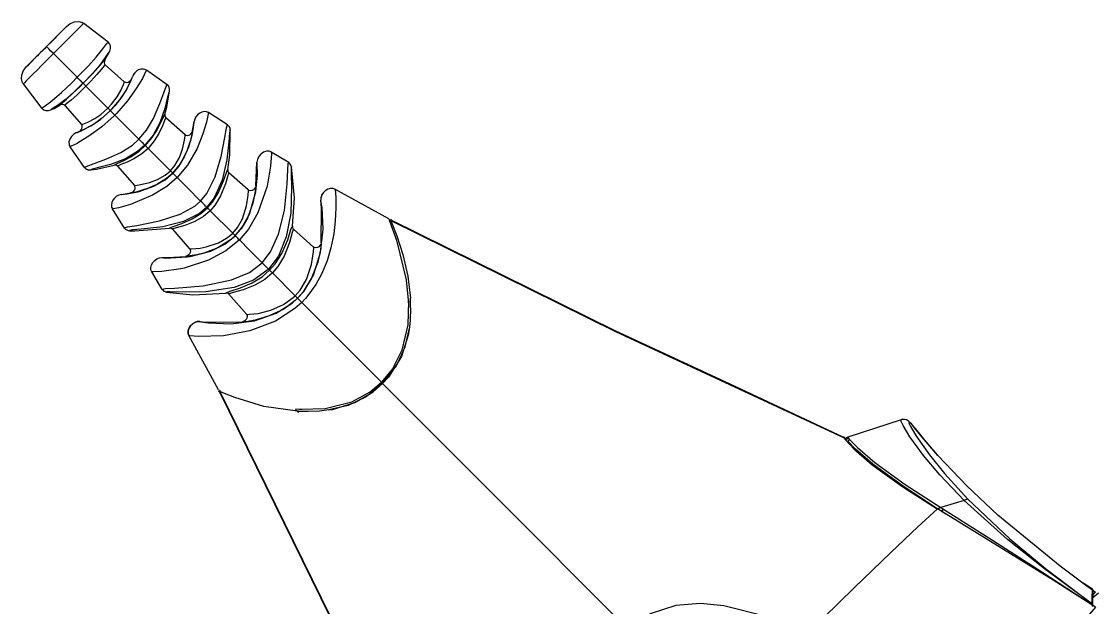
# Model space of a CAD drawing. Extents: x 45 to 722, y 209 to 689.
# Drawn here: x 44.6 to 121.1, y 517.4 to 559.1 of the extents above; entities that cross this region are included whole.
import ezdxf

# ---------------------------------------------------------------- set-up
doc = ezdxf.new("R2010")
doc.units = 0
doc.layers.add('7-10030_lineart', color=7, linetype='CONTINUOUS')

msp = doc.modelspace()

# ---------------------------------------------------------------- linework, layer by layer
at = {"layer": '7-10030_lineart', "color": 7}
for points in [[(46.38752, 557.265648), (46.739017, 557.618308), (47.165208, 558.046838), (47.507584, 558.392418), (47.668518, 558.556228), (47.795214, 558.686758), (47.801814, 558.694758), (48.074018, 558.905218), (48.378216, 559.028888), (48.680019, 559.052888), (48.945389, 558.973588), (49.012819, 558.930988), (49.029989, 558.917888)], [(49.030015, 558.918118), (49.030015, 558.918118), (49.017525, 558.907618), (48.819175, 558.715078), (48.57287, 558.471918), (48.048187, 557.946768), (47.403809, 557.297598), (46.881261, 556.770988), (46.881261, 556.770988)], [(47.231086, 558.123098), (47.801716, 558.694788)], [(50.769942, 557.583078), (49.030019, 558.918078)], [(46.384931, 557.268298), (46.532648, 557.416288), (46.675723, 557.560148), (46.809693, 557.694878), (46.930847, 557.816768), (47.035218, 557.922368), (47.119688, 558.008068), (47.181568, 558.071068), (47.219248, 558.110368), (47.231218, 558.123368)], [(50.877699, 556.952858), (50.791539, 556.854658), (50.554691, 556.483088), (50.141084, 555.916948), (49.654114, 555.358078), (48.979204, 554.668538), (48.979204, 554.668538), (48.966874, 554.680838), (48.939654, 554.708138), (48.899084, 554.748838), (48.846444, 554.801538), (48.784054, 554.864038), (48.714724, 554.933438), (48.641034, 555.007238), (48.565804, 555.082638), (48.565804, 555.082638), (49.363972, 555.896698), (49.92099, 556.516488), (50.395869, 557.113148), (50.66924, 557.485298), (50.769596, 557.582698), (50.769596, 557.582698)], [(50.877694, 556.952718), (50.930434, 557.135718), (50.929234, 557.311978), (50.873884, 557.465408), (50.769883, 557.582438)], [(44.738119, 554.618008), (44.725329, 554.635508), (44.682859, 554.703008), (44.603649, 554.968868), (44.627299, 555.270898), (44.750736, 555.575658), (44.960803, 555.848368), (44.969003, 555.855368), (45.099294, 555.982298), (45.263133, 556.143868), (45.608077, 556.486888), (46.035471, 556.913528), (46.387481, 557.265678)], [(46.384926, 557.268238), (46.23721, 557.120248), (46.093959, 556.977248), (45.959138, 556.842688), (45.837471, 556.721308), (45.732072, 556.616748), (45.646912, 556.532448), (45.583672, 556.470148), (45.544792, 556.432748), (45.531462, 556.420448)], [(46.387405, 557.265048), (46.384805, 557.268048)], [(46.881231, 556.770798), (46.702266, 556.950098), (46.550261, 557.102388), (46.44242, 557.210428), (46.41854, 557.234328), (46.38747, 557.265428)], [(50.542956, 556.317618), (50.7707, 556.725348), (50.87738, 556.953638)], [(46.881261, 556.770988), (46.881261, 556.770988), (46.618446, 556.509228), (46.35563, 556.247478), (46.024771, 555.918058), (45.707996, 555.602238), (45.428575, 555.323328), (45.183488, 555.076238), (45.052056, 554.943018), (44.940778, 554.829478), (44.816861, 554.702248), (44.748931, 554.631148), (44.740631, 554.622148), (44.738131, 554.618148), (44.738131, 554.618148)], [(44.960706, 555.848508), (45.531336, 556.420198)], [(48.56589, 555.083268), (47.627415, 556.023488), (46.881257, 556.771028)], [(48.988499, 554.660218), (48.988499, 554.660218), (49.402051, 555.075048), (49.883639, 555.581198), (50.230546, 555.979678), (50.454769, 556.244958), (50.542999, 556.317358)], [(50.542918, 556.316728), (50.498318, 556.215458), (50.486678, 556.114268), (50.509438, 556.023868), (50.550388, 555.966668), (50.558688, 555.958668), (50.479438, 555.890068), (50.280666, 555.640508), (49.972428, 555.273558), (49.546935, 554.820008), (49.187938, 554.459318)], [(51.916673, 554.772128), (50.554921, 555.960708)], [(53.492166, 555.588618), (53.492166, 555.588618), (53.460516, 555.516318), (53.206776, 555.006918), (52.772963, 554.280588), (52.144556, 553.404578), (51.364035, 552.514058), (51.247698, 552.395448), (51.247698, 552.395448)], [(52.77203, 555.502018), (52.7558, 555.491918), (52.597353, 555.324938), (52.490186, 555.127538)], [(53.492103, 555.589418), (53.373504, 555.648118), (53.23606, 555.670918), (53.08743, 555.656318), (52.936779, 555.605218), (52.793854, 555.520718), (52.666683, 555.408238), (52.563794, 555.274798), (52.490824, 555.127608)], [(53.292034, 555.667458), (53.292034, 555.667458), (53.292034, 555.667458), (53.292034, 555.667458), (53.292034, 555.667458), (53.292034, 555.667458), (53.209504, 555.663458)], [(54.96762, 554.553098), (53.492168, 555.588668)], [(46.071011, 552.875428), (44.738151, 554.618248)], [(46.07095, 552.875038), (46.07095, 552.875038), (46.06975, 552.884038), (46.07735, 552.896738), (46.15329, 552.964538), (46.30923, 553.080638), (46.415085, 553.158338), (46.53817, 553.249238), (46.798378, 553.450768), (47.114233, 553.708048), (47.446234, 553.998468), (47.806522, 554.334218), (48.178668, 554.697278), (48.565849, 555.083118), (48.565849, 555.083118)], [(48.97924, 554.668968), (48.97924, 554.668968), (48.94855, 554.638268), (48.33771, 554.036588), (47.714144, 553.489548), (47.166774, 553.089848), (46.939368, 552.943308), (46.722462, 552.801118), (46.705842, 552.786018), (46.699542, 552.767318)], [(47.334344, 553.102708), (47.336944, 553.117608), (47.480996, 553.255758), (47.808176, 553.532098), (48.239505, 553.921008), (48.769163, 554.439818), (48.988457, 554.660038), (48.988457, 554.660038)], [(48.979261, 554.669438), (48.988461, 554.660438)], [(48.98843, 554.659668), (48.99433, 554.653668), (49.00742, 554.640568), (49.02668, 554.621268), (49.0521, 554.595768), (49.08188, 554.565968), (49.11552, 554.532268), (49.15121, 554.496468), (49.18793, 554.459668)], [(50.756846, 552.888208), (51.014031, 553.164388), (51.413416, 553.690048), (51.681572, 554.157288), (51.855904, 554.562438), (51.919904, 554.761858), (51.920774, 554.770858), (51.929174, 554.763858), (52.000374, 554.727658), (52.096514, 554.718658), (52.199107, 554.744258), (52.296027, 554.801258), (52.377387, 554.883258), (52.433147, 554.980758)], [(52.433117, 554.980338), (52.430917, 554.970338), (52.337447, 554.736238), (52.098198, 554.254228), (51.747925, 553.692878), (51.243877, 553.055158), (50.92658, 552.718238), (50.92658, 552.718238)], [(51.24763, 552.396238), (51.13414, 552.509938), (51.033745, 552.610518), (50.963135, 552.681218), (50.928475, 552.715918), (50.928475, 552.715918), (51.025505, 552.814718), (51.602096, 553.486538), (52.038323, 554.140168), (52.317149, 554.679838), (52.474764, 555.071318), (52.490824, 555.127518)], [(52.433474, 554.980618), (52.433137, 554.980278)], [(52.433474, 554.980618), (52.490394, 555.127668)], [(52.490731, 555.128008), (52.490731, 555.128008), (52.490394, 555.127668)], [(52.962657, 550.677248), (52.962657, 550.677248), (53.492791, 551.313838), (53.997029, 552.164228), (54.449825, 553.214148), (54.724492, 553.968828), (54.891397, 554.435468), (54.967647, 554.553018), (54.967647, 554.553018)], [(55.14313, 554.108428), (55.14473, 554.243308), (55.1145, 554.366848), (55.05442, 554.472318), (54.96725, 554.554218)], [(55.142148, 554.107888), (55.144348, 554.242848), (55.114368, 554.366138), (55.054538, 554.471348), (54.967618, 554.553048)], [(49.187964, 554.460158), (48.998685, 554.270008), (48.530054, 553.814408), (48.135439, 553.468448), (47.830281, 553.223428), (47.693587, 553.100888), (47.691687, 553.087188), (47.684087, 553.095188), (47.626947, 553.136188), (47.536737, 553.158988), (47.435401, 553.146988), (47.334311, 553.102288)], [(50.75677, 552.887578), (49.187938, 554.459318)], [(55.142145, 554.107888), (55.085615, 554.000318), (54.974445, 553.566368), (54.793406, 552.865878), (54.435723, 551.842308), (53.962553, 550.960788), (53.386318, 550.252808), (53.386318, 550.252808)], [(54.812654, 552.455528), (54.941634, 552.950038), (55.143036, 554.107208)], [(55.143036, 554.107208), (55.142266, 554.107978)], [(46.699499, 552.767608), (46.919248, 552.870468), (47.334338, 553.102658)], [(47.687943, 553.088408), (48.87458, 551.723878)], [(46.070983, 552.875358), (46.187463, 552.770828), (46.340611, 552.715328), (46.516543, 552.714328), (46.699542, 552.767528)], [(51.247698, 552.395448), (51.247698, 552.395448), (51.199468, 552.347148), (50.31237, 551.554618), (49.404756, 550.892778), (48.667454, 550.446848), (48.555602, 550.387248), (48.14505, 550.184298), (48.06072, 550.147198)], [(48.521694, 551.151108), (48.586964, 551.170208), (48.902449, 551.295408), (49.53608, 551.621528), (50.213041, 552.082628), (50.928467, 552.716038), (50.928467, 552.716038)], [(48.668672, 551.209428), (48.766362, 551.265628), (48.847892, 551.346828), (48.904842, 551.444528), (48.930072, 551.546978), (48.921172, 551.643078), (48.885122, 551.714978), (48.878122, 551.722978), (48.978918, 551.750378), (49.319497, 551.882198), (49.821256, 552.145138), (50.239079, 552.432028), (50.756802, 552.888468)], [(50.926529, 552.717518), (50.926529, 552.717518), (50.295716, 552.151388), (49.790323, 551.783968), (49.189818, 551.435468), (48.786176, 551.251278), (48.66868, 551.208178)], [(50.756869, 552.888758), (50.790509, 552.855058), (50.822609, 552.822858), (50.851879, 552.793558), (50.877299, 552.768058), (50.898099, 552.747258), (50.913759, 552.731558), (50.923259, 552.721558), (50.926559, 552.718558)], [(50.928327, 552.715728), (50.926527, 552.717728)], [(52.96263, 550.677328), (52.007208, 551.634528), (51.247698, 552.395448)], [(53.410552, 550.228838), (53.410552, 550.228838), (53.417652, 550.235838), (53.874752, 550.767878), (54.227746, 551.306228), (54.517303, 551.864878), (54.610333, 552.067658), (54.753004, 552.378828), (54.812654, 552.455528)], [(54.812612, 552.456328), (54.799442, 552.354648), (54.820602, 552.263148), (54.863952, 552.202148), (54.871752, 552.195148), (54.820482, 552.122148), (54.703886, 551.822698), (54.626616, 551.626438), (54.37593, 551.083578), (54.053265, 550.556058), (53.610054, 550.029708)], [(54.812634, 552.455658), (54.812634, 552.455658)], [(56.238436, 550.999838), (54.867874, 552.196578)], [(57.907612, 552.575218), (57.907612, 552.575218), (57.894882, 552.483218), (57.763278, 551.885248), (57.51426, 551.074468), (57.0902, 550.021438), (56.410983, 548.840888), (55.676876, 547.957248), (55.676876, 547.957248)], [(57.90762, 552.574868), (57.88552, 552.588268), (57.84348, 552.609468), (57.77203, 552.633068), (57.614692, 552.646768), (57.431409, 552.608768), (57.280831, 552.536668), (57.130413, 552.420438), (57.009926, 552.277608), (56.924736, 552.117658), (56.880316, 551.946588)], [(59.261406, 551.700718), (57.907614, 552.575208)], [(55.676876, 547.956918), (55.555683, 548.078338), (55.456573, 548.177638), (55.391613, 548.242738), (55.368503, 548.265838), (55.368503, 548.265838), (55.911491, 548.932798), (56.392989, 549.847868), (56.674338, 550.697218), (56.815388, 551.360728), (56.880148, 551.867538), (56.880321, 551.946438)], [(56.775125, 551.273198), (56.880332, 551.947618)], [(57.349906, 546.281218), (57.349906, 546.281218), (57.783697, 546.817688), (58.376977, 547.994458), (58.806032, 549.446588), (59.071931, 550.804708), (59.183144, 551.482578), (59.251404, 551.702738), (59.261404, 551.700738), (59.261404, 551.700738)], [(59.454094, 551.344828), (59.437984, 551.454228), (59.399364, 551.552428), (59.339784, 551.635728), (59.261404, 551.700728)], [(48.521706, 551.151128), (48.325009, 551.044098), (48.157751, 550.885278), (48.039509, 550.692218), (47.982599, 550.487028), (47.994499, 550.292648), (48.049919, 550.163468), (48.060649, 550.147968)], [(48.521556, 551.151018), (48.668678, 551.208418)], [(53.386295, 550.252938), (53.386295, 550.252938), (52.856404, 549.799228), (52.00266, 549.294268), (50.944782, 548.892448), (50.169006, 548.683738), (49.633003, 548.547008), (49.538343, 548.493808), (49.403973, 548.491808), (49.280916, 548.521808), (49.175899, 548.581708), (49.094379, 548.668808), (49.094379, 548.668808), (49.197823, 548.739508), (49.772476, 548.944288), (50.605087, 549.254188), (51.679871, 549.746508), (52.494066, 550.269478), (52.962631, 550.677168)], [(53.386292, 550.252728), (53.373712, 550.265328), (53.345722, 550.293328), (53.303872, 550.335228), (53.249692, 550.389528), (53.185502, 550.453828), (53.114382, 550.525028), (53.038892, 550.600628), (52.962632, 550.677028)], [(55.194982, 548.441508), (55.514415, 548.822248), (55.833044, 549.378128), (56.057938, 549.984668), (56.202143, 550.624078), (56.241543, 550.932618), (56.242241, 550.998118), (56.250341, 550.991118), (56.292151, 550.966118), (56.382861, 550.944818), (56.484358, 550.958018), (56.584502, 551.004318), (56.672632, 551.078218), (56.738612, 551.171618), (56.774882, 551.273808)], [(56.775126, 551.273178), (56.767426, 551.201178), (56.699086, 550.855408), (56.488691, 550.127568), (56.18675, 549.419138), (55.773425, 548.747288), (55.364924, 548.270638), (55.364924, 548.270638)], [(59.454044, 551.344688), (59.443914, 551.347688), (59.400864, 551.141458), (59.352084, 550.498358), (59.216728, 549.210828), (58.889617, 547.768738), (58.307044, 546.500828), (57.784865, 545.845458), (57.784865, 545.845458)], [(57.832673, 545.797258), (57.832673, 545.797258), (58.192878, 546.212148), (58.597649, 546.846618), (58.984142, 547.721048), (59.191135, 548.324568), (59.269525, 548.507548), (59.284445, 548.512548), (59.425271, 549.568898), (59.454101, 551.344958)], [(49.094372, 548.669008), (48.06072, 550.147198)], [(48.060726, 550.147148), (48.060726, 550.147148), (48.060726, 550.147148)], [(53.41051, 550.229508), (53.41641, 550.223508), (53.42925, 550.210608), (53.44876, 550.191008), (53.47418, 550.165508), (53.50396, 550.135708), (53.5376, 550.102008), (53.57329, 550.066208), (53.61001, 550.029408), (53.173933, 549.650658), (52.606831, 549.288298), (52.12446, 549.056618), (51.6694, 548.875958), (51.469902, 548.791358), (51.453762, 548.779858), (51.448962, 548.765758), (51.441862, 548.773758), (51.380632, 548.816858), (51.289662, 548.838358), (51.188165, 548.825158), (51.187828, 548.824818)], [(51.187909, 548.824598), (51.193209, 548.840198), (51.418373, 548.957228), (51.889131, 549.174188), (52.384838, 549.439818), (52.963767, 549.833578), (53.410591, 550.229268), (53.410591, 550.229268)], [(53.386198, 550.253658), (53.410588, 550.229258)], [(55.195044, 548.441678), (53.610036, 550.029628)], [(62.374137, 549.765378), (62.378637, 549.630458), (62.322247, 548.767248), (62.073355, 547.338698), (61.427605, 545.444138), (60.756007, 544.289738), (60.106175, 543.518308), (60.106175, 543.518308)], [(62.374192, 549.765708), (62.360112, 549.773708), (62.220687, 549.822808), (62.02252, 549.821808), (61.818147, 549.752908), (61.630705, 549.623768), (61.480554, 549.449158), (61.384964, 549.248948), (61.354804, 549.045348)], [(62.374146, 549.765378), (62.374146, 549.765378), (62.374146, 549.765378)], [(63.618066, 549.020558), (62.374146, 549.765378)], [(49.09402, 548.669718), (49.1758, 548.582418), (49.281075, 548.522218), (49.404388, 548.491918), (49.539015, 548.493918)], [(49.538507, 548.494308), (49.538507, 548.494308), (49.539277, 548.493538)], [(49.539277, 548.493588), (49.934877, 548.549288), (51.187889, 548.824528)], [(51.445104, 548.767458), (52.63954, 547.393758)], [(52.643151, 547.392658), (52.693611, 547.392788), (52.972493, 547.426288), (53.71247, 547.594508), (54.27202, 547.808328), (54.832092, 548.133808), (55.195051, 548.441878), (55.228691, 548.408178), (55.260791, 548.375978), (55.290061, 548.346678), (55.315481, 548.321178), (55.336281, 548.300378), (55.351941, 548.284678), (55.361441, 548.274678), (55.364741, 548.271678)], [(59.28436, 548.513998), (59.28196, 548.414398), (59.31378, 548.328498), (59.34353, 548.291898), (59.35103, 548.284898), (59.33738, 548.280898), (59.27381, 548.104018), (59.107727, 547.516268), (58.771262, 546.653888), (58.389271, 546.017548), (58.032067, 545.598968)], [(60.106179, 543.518208), (60.045579, 543.578908), (59.988829, 543.635708), (59.937729, 543.686908), (59.893569, 543.731208), (59.857879, 543.767008), (59.831429, 543.793508), (59.814999, 543.810008), (59.809399, 543.816008), (59.809399, 543.816008), (60.310817, 544.419198), (60.81537, 545.340898), (61.264655, 546.927508), (61.382926, 548.159858), (61.372356, 548.924588), (61.354806, 549.044888)], [(61.27991, 547.366228), (61.35449, 549.045098), (61.354828, 549.045438)], [(61.728396, 541.892648), (61.728396, 541.892648), (62.32914, 542.674058), (62.899219, 543.931518), (63.302926, 545.603658), (63.503173, 547.504638), (63.548393, 548.498648), (63.580523, 548.949628), (63.618053, 549.020128), (63.618053, 549.020128)], [(63.81664, 548.716458), (63.78689, 548.651658), (63.79079, 548.219308), (63.82324, 547.267088), (63.76063, 545.420138), (63.443527, 543.730838), (62.877504, 542.374028), (62.174396, 541.445818), (62.174396, 541.445818)], [(62.254565, 541.366808), (62.254565, 541.366808), (62.652511, 541.823628), (63.117229, 542.552108), (63.542691, 543.531428), (63.775317, 544.251188), (63.861957, 544.477938), (63.883277, 544.489038), (64.01698, 546.518858), (63.816683, 548.717738)], [(63.816638, 548.716438), (63.749988, 548.894038), (63.618057, 549.020128)], [(57.349955, 546.281058), (56.417385, 547.215358), (55.676876, 547.957248), (55.676876, 547.957248), (54.9445, 547.330008), (53.920409, 546.692968), (52.527631, 546.104308), (52.352817, 546.047008), (51.529416, 545.811678), (51.095742, 545.724478), (51.067472, 545.722478), (51.067472, 545.722478)], [(51.694733, 546.751678), (51.718873, 546.748678), (52.088187, 546.786878), (52.766374, 546.914278), (52.910517, 546.949578), (54.028417, 547.344648), (54.815264, 547.799058), (55.368502, 548.265858), (55.368502, 548.265858)], [(55.364923, 548.269758), (55.364923, 548.269758), (54.910186, 547.875908), (54.232677, 547.453868), (53.577934, 547.167828), (52.735666, 546.922338), (52.423175, 546.862438), (52.368255, 546.857438)], [(55.36852, 548.266318), (55.36492, 548.270318)], [(60.739414, 547.071658), (59.347138, 548.286768)], [(51.694742, 546.752088), (51.707222, 546.754088), (52.368255, 546.858128)], [(52.368071, 546.859188), (52.469736, 546.895188), (52.562936, 546.961288), (52.636686, 547.049588), (52.682906, 547.149918), (52.696076, 547.251608), (52.675176, 547.342808), (52.649886, 547.384308), (52.643086, 547.392308)], [(59.633314, 543.994428), (59.967907, 544.392408), (60.325095, 545.028588), (60.619007, 545.947118), (60.73137, 546.698158), (60.74755, 547.009688), (60.74365, 547.068988)], [(61.279878, 547.366218), (61.278778, 547.301818), (61.239128, 546.959058), (61.065569, 546.122008), (60.67641, 545.070508), (60.222695, 544.313438), (59.803, 543.822988), (59.803, 543.822988)], [(61.279969, 547.367578), (61.250919, 547.264908), (61.191249, 547.168608), (61.107069, 547.089408), (61.008419, 547.036908), (60.906471, 547.016108), (60.812081, 547.029608), (60.751521, 547.062608), (60.743621, 547.069608)], [(66.897338, 547.124798), (66.897338, 547.124798), (66.902438, 547.114798), (66.908538, 547.086398), (66.932688, 546.879078), (66.957988, 546.518558), (66.972858, 545.792088), (66.922168, 544.848158), (66.815307, 543.952398), (66.614367, 542.960328), (66.340154, 542.043018), (65.93595, 541.072138), (65.5434, 540.359878), (65.043548, 539.649698), (64.799296, 539.359208), (64.536699, 539.079658), (64.536699, 539.079658)], [(66.897171, 547.127338), (66.743878, 547.179538), (66.568218, 547.178538), (66.386165, 547.123738), (66.213147, 547.019338), (66.06381, 546.872298), (65.958292, 546.704328), (65.898662, 546.522148), (65.892562, 546.345768)], [(66.897415, 547.123868), (66.743271, 547.176268), (66.56753, 547.174268), (66.385734, 547.119168), (66.213648, 547.015188), (66.067427, 546.871788), (65.959804, 546.701198), (65.899584, 546.518928), (65.893084, 546.341628)], [(70.747761, 545.010538), (66.897383, 547.124608)], [(51.694735, 546.751688), (51.526445, 546.708088), (51.364078, 546.622088), (51.220336, 546.499178), (51.105674, 546.349828), (51.029184, 546.185218), (50.995954, 546.017138), (51.009284, 545.859168), (51.067474, 545.722478)], [(51.940639, 544.366218), (51.940639, 544.366218), (51.938839, 544.376818), (52.153422, 544.443618), (52.800505, 544.550148), (54.423575, 544.877678), (55.898556, 545.356268), (56.926732, 545.924348), (57.349894, 546.280898), (57.349894, 546.280898)], [(57.784853, 545.845138), (57.771763, 545.858238), (57.742753, 545.887338), (57.699613, 545.930538), (57.643643, 545.986638), (57.577653, 546.052738), (57.504473, 546.126038), (57.427443, 546.203238), (57.349903, 546.280938)], [(64.53675, 539.079198), (64.47795, 539.138098), (64.42326, 539.192898), (64.37396, 539.242298), (64.33159, 539.284798), (64.29744, 539.318998), (64.27202, 539.344498), (64.25636, 539.360198), (64.25096, 539.365198), (64.25096, 539.365198), (64.661255, 539.829248), (65.369911, 541.003278), (65.884948, 542.623358), (66.063067, 544.291748), (65.990927, 545.791218), (65.907297, 546.306808), (65.893097, 546.342008)], [(65.927318, 543.308298), (65.949378, 545.806088), (65.892778, 546.342578)], [(65.893035, 546.342328), (65.893035, 546.342328), (65.892778, 546.342578)], [(51.94068, 544.366508), (51.067472, 545.722478)], [(57.784852, 545.845008), (57.784852, 545.845008), (57.260185, 545.408368), (56.133453, 544.831588), (54.651908, 544.446738), (53.107622, 544.272738), (52.494241, 544.225738), (52.29349, 544.183638), (52.29589, 544.173138)], [(58.03208, 545.598618), (57.55032, 545.194688), (56.938575, 544.838528), (56.218927, 544.553318), (55.611952, 544.376868), (55.374153, 544.302268), (55.351233, 544.277268), (55.344333, 544.285268), (55.307833, 544.315068), (55.222393, 544.347268), (55.122943, 544.345268)], [(55.123094, 544.343428), (55.147604, 544.371628), (55.39257, 544.464728), (56.015373, 544.682758), (56.744138, 545.009528), (57.354945, 545.388918), (57.832676, 545.797568), (57.832676, 545.797568)], [(57.784918, 545.845368), (57.832678, 545.797568)], [(57.83256, 545.798848), (57.83846, 545.792848), (57.8513, 545.779948), (57.87081, 545.760348), (57.89623, 545.734848), (57.92601, 545.705048), (57.95965, 545.671348), (57.99534, 545.635548), (58.03206, 545.598748)], [(59.633214, 543.995368), (58.03203, 545.599518)], [(70.747719, 545.010748), (70.787489, 544.884408), (70.909725, 544.544358), (71.277725, 543.499238), (71.970273, 540.678128), (72.122636, 539.230738)], [(70.854594, 544.955828), (70.854594, 544.955828)], [(70.854599, 544.955838), (70.904509, 545.005838)], [(70.883176, 544.950088), (70.873776, 544.906788)], [(70.874008, 544.907708), (70.953208, 544.699968), (71.304455, 543.804768), (71.740457, 542.492848), (72.099349, 540.951398), (72.27188, 539.385808)], [(70.874011, 544.907708), (86.871611, 537.015168), (103.09181, 529.457788), (103.25152, 529.274128), (103.8274, 528.657988), (105.1333, 527.530758), (107.30919, 525.965768), (109.74794, 524.395568)], [(70.883132, 544.949658), (86.872205, 537.050118), (87.736228, 536.648058), (89.377391, 535.887068), (94.990383, 533.286988), (103.086394, 529.489298)], [(51.940644, 544.366178), (52.005534, 544.287678), (52.088714, 544.227978), (52.186694, 544.189278), (52.295885, 544.173178)], [(52.295928, 544.173478), (52.664934, 544.161878), (55.123096, 544.343388)], [(53.87072, 541.246918), (53.81542, 541.394218), (53.81032, 541.563528), (53.85614, 541.740628), (53.94882, 541.910648), (54.0809, 542.059438), (54.240757, 542.174318), (54.415721, 542.245718), (54.590795, 542.268318), (54.702201, 542.251318), (55.227537, 542.235918), (56.391571, 542.312418), (56.604133, 542.342718), (58.065014, 542.719208), (59.060847, 543.216298), (59.809395, 543.816518), (59.809395, 543.816518)], [(55.34733, 544.279538), (56.560701, 542.884168)], [(59.809423, 543.816558), (59.803023, 543.822558), (59.803023, 543.822558), (59.46315, 543.517038), (58.575334, 542.956328), (57.567086, 542.574398), (57.087679, 542.457328), (56.422151, 542.352378), (56.266683, 542.343378)], [(56.564457, 542.881878), (56.565557, 542.881448), (56.707343, 542.880448), (57.30917, 542.939048), (57.73695, 543.019348), (58.616013, 543.308388), (59.199444, 543.634118), (59.358097, 543.750878), (59.633363, 543.994758), (59.667003, 543.961058), (59.699103, 543.928858), (59.728373, 543.899558), (59.753793, 543.874058), (59.774843, 543.852958), (59.790253, 543.837558), (59.799753, 543.827558), (59.803053, 543.824558)], [(63.883409, 544.489928), (63.883469, 544.391228), (63.917829, 544.306828), (63.943709, 544.276128), (63.951509, 544.269128), (63.932049, 544.258928), (63.861329, 544.037858), (63.670561, 543.332248), (63.292862, 542.361168), (62.850088, 541.628948), (62.454211, 541.168028)], [(65.387204, 543.015318), (63.947215, 544.272148)], [(60.106166, 543.517878), (60.106166, 543.517878), (59.14789, 542.735838), (57.912313, 542.072128), (56.176416, 541.520438), (55.92978, 541.468838), (54.58818, 541.271528), (53.995996, 541.241128), (53.870667, 541.246128), (53.870667, 541.246128)], [(61.728405, 541.893058), (60.823823, 542.799318), (60.106166, 543.518308)], [(64.071525, 539.547078), (64.423042, 539.953788), (64.874879, 540.712068), (65.236571, 541.767438), (65.380021, 542.666408), (65.395411, 542.969948), (65.391711, 543.011548)], [(65.927321, 543.308298), (65.927994, 543.263698), (65.892584, 542.932908), (65.684003, 541.940388), (65.222598, 540.747048), (64.667906, 539.862058), (64.241132, 539.375328), (64.241132, 539.375328)], [(65.927437, 543.310058), (65.898727, 543.207728), (65.838717, 543.111028), (65.754867, 543.032228), (65.656217, 542.979728), (65.554269, 542.958928), (65.459879, 542.972428), (65.399319, 543.005428), (65.391719, 543.011428)], [(54.590302, 542.270568), (54.590302, 542.270568)], [(54.590585, 542.268278), (54.590504, 542.267678)], [(54.590585, 542.268278), (55.03487, 542.266278), (56.266683, 542.343778)], [(56.564418, 542.882218), (56.570918, 542.874218), (56.604158, 542.813918), (56.617608, 542.719318), (56.596798, 542.617178), (56.544028, 542.517978), (56.465318, 542.433978), (56.369178, 542.374178), (56.266696, 542.345078)], [(54.614455, 539.999878), (54.614455, 539.999878), (54.617555, 540.016378), (54.856978, 540.055578), (55.497178, 540.083178), (57.520757, 540.241908), (59.543842, 540.670768), (60.814145, 541.211828), (61.728413, 541.892678), (61.728413, 541.892678)], [(62.174413, 541.445848), (62.160803, 541.459448), (62.131023, 541.489248), (62.086343, 541.534048), (62.028823, 541.591648), (61.960783, 541.659848), (61.885803, 541.734948), (61.807233, 541.813648), (61.728403, 541.892648)], [(54.614442, 540.000238), (53.870667, 541.246128)], [(62.174434, 541.445858), (62.174434, 541.445858), (62.066483, 541.341828), (61.097872, 540.657978), (59.738187, 540.130778), (57.712544, 539.816658), (55.761199, 539.812658), (55.14688, 539.834158), (54.918927, 539.817258), (54.917227, 539.800658)], [(59.138191, 539.734828), (59.167521, 539.766228), (59.446426, 539.864528), (60.17516, 540.104828), (61.018115, 540.473958), (61.714506, 540.904118), (62.25453, 541.365908), (62.25453, 541.365908)], [(62.254705, 541.367898), (62.260605, 541.361898), (62.273445, 541.348998), (62.292955, 541.329498), (62.318115, 541.304298), (62.348155, 541.274198), (62.381795, 541.240498), (62.417485, 541.204698), (62.454205, 541.167898), (61.909142, 540.709798), (61.20995, 540.302048), (60.374073, 539.974468), (59.658872, 539.776028), (59.386877, 539.696428), (59.358807, 539.667828), (59.351707, 539.675828), (59.321097, 539.701728), (59.237427, 539.736228), (59.138377, 539.736808)], [(62.174419, 541.446168), (62.254529, 541.365868)], [(64.071578, 539.547708), (62.454217, 541.168078)], [(54.614688, 539.999688), (54.623488, 539.984788), (54.740573, 539.867488), (54.917251, 539.800588)], [(54.917252, 539.800888), (56.803636, 539.609178), (59.138196, 539.734768)], [(56.506651, 536.714598), (56.454361, 536.869028), (56.456061, 537.045098), (56.511351, 537.227568), (56.6148, 537.399628), (56.758534, 537.546208), (56.928551, 537.654288), (57.11014, 537.714288), (57.287118, 537.720288), (57.354988, 537.698288), (57.917286, 537.613388), (59.501364, 537.555588), (61.168473, 537.764658), (62.730872, 538.298938), (63.862005, 539.013898), (64.250971, 539.365508), (64.250971, 539.365508)], [(59.354775, 539.670668), (60.609532, 538.227748)], [(64.241182, 539.374628), (64.241182, 539.374628), (64.073426, 539.214278), (63.256647, 538.605378), (62.233443, 538.110708), (61.216573, 537.813768), (60.557287, 537.703238), (60.325191, 537.683738), (60.315491, 537.685738)], [(60.613534, 538.224368), (60.622534, 538.222368), (60.83605, 538.227368), (61.436693, 538.296668), (62.347854, 538.519088), (63.241485, 538.915848), (63.932266, 539.414458), (64.071517, 539.547278)], [(64.071546, 539.547148), (64.105186, 539.513448), (64.137286, 539.481248), (64.166556, 539.451948), (64.192236, 539.426248), (64.213036, 539.405448), (64.228446, 539.390048), (64.237946, 539.380048), (64.241246, 539.377048)], [(64.250935, 539.365278), (64.241135, 539.375278)], [(72.126958, 539.202568), (72.128258, 539.149868), (72.079768, 537.480678), (71.664149, 535.675178), (70.990514, 534.350508), (70.205508, 533.400948)], [(72.126936, 539.202138), (72.122036, 539.230638)], [(72.130978, 539.051218), (72.126978, 539.202568)], [(72.288457, 538.691408), (72.285657, 539.043588), (72.271877, 539.385808)], [(64.536656, 539.079828), (64.536656, 539.079828), (64.059285, 538.645818), (62.684886, 537.746828), (60.858087, 537.049008), (58.966273, 536.706908), (57.199912, 536.650008), (56.581059, 536.698308), (56.506609, 536.714808), (56.506609, 536.714808)], [(70.205508, 533.400498), (67.067844, 536.543988), (64.536657, 539.079868)], [(72.130978, 539.051218), (72.103958, 538.394428)], [(72.288449, 538.691408), (72.255099, 537.791608), (72.181119, 537.156188)], [(57.28698, 537.724358), (57.110258, 537.717358), (56.928588, 537.656758), (56.758572, 537.548678), (56.615432, 537.402188), (56.511389, 537.230038), (56.456099, 537.047568), (56.454399, 536.871498), (56.506439, 536.717328)], [(57.287123, 537.720908), (57.287042, 537.720308)], [(57.287123, 537.720908), (57.715434, 537.673608), (60.315448, 537.686008)], [(60.613513, 538.224648), (60.619813, 538.216648), (60.653053, 538.156348), (60.666503, 538.061748), (60.645693, 537.959608), (60.593253, 537.860808), (60.514203, 537.776508), (60.418073, 537.716708), (60.315591, 537.687608)], [(72.134839, 538.405178), (72.134858, 538.414178)], [(70.294951, 533.312298), (71.27825, 534.563918), (71.89176, 535.920448), (72.180923, 537.155258)], [(72.181107, 537.156188), (72.108057, 536.736748), (71.635688, 535.238138), (70.704126, 533.758988), (70.295139, 533.313228)], [(58.617103, 532.857578), (56.506608, 536.714768)], [(64.418674, 531.475118), (64.467784, 531.474118), (66.21196, 531.533018), (68.104672, 532.004638), (69.411627, 532.721848), (70.205539, 533.400958)], [(70.29408, 533.312258), (69.113977, 532.364568), (67.832555, 531.754228), (66.478095, 531.425188)], [(66.737045, 531.468728), (68.307353, 531.945078), (69.621184, 532.719598), (70.293939, 533.311278)], [(70.205879, 533.401028), (70.218119, 533.388128)], [(87.788742, 515.785128), (78.03117, 525.560808), (70.29408, 533.312258)], [(70.294123, 533.312208), (70.294797, 533.312888)], [(70.295135, 533.313228), (70.294797, 533.312888)], [(58.617103, 532.857588), (58.742869, 532.817388)], [(58.674065, 532.752648), (58.624155, 532.702648)], [(58.674094, 532.752308), (58.674094, 532.752308)], [(74.122294, 500.467288), (70.331465, 508.579178), (66.984219, 515.829718), (66.574613, 516.713788), (58.689271, 532.733638)], [(58.719891, 532.730348), (58.689451, 532.733348)], [(64.231727, 531.330808), (61.853447, 531.666638), (59.778792, 532.315918), (59.034602, 532.608058), (58.722355, 532.730998), (58.720055, 532.731268)], [(58.720059, 532.731268), (66.597981, 516.703978), (74.141358, 500.453688)], [(64.093449, 531.459468), (64.132479, 531.420368), (64.170229, 531.382568), (64.205149, 531.347568), (64.235959, 531.316668), (64.261119, 531.291468), (64.280119, 531.272468), (64.292189, 531.260368), (64.296589, 531.256368)], [(64.095496, 531.510718), (64.38641, 531.480118)], [(64.23173, 531.331448), (64.232083, 531.329448)], [(64.301323, 531.328448), (64.232083, 531.329448)], [(64.99458, 531.314948), (64.643149, 531.315948), (64.301322, 531.327948)], [(64.386154, 531.480858), (64.418644, 531.474858)], [(64.418674, 531.475118), (64.565741, 531.472118)], [(66.478095, 531.425148), (65.795302, 531.345648), (64.99458, 531.314648)], [(65.177516, 531.468368), (65.185916, 531.468048)], [(66.477965, 531.424228), (66.731967, 531.467728)], [(66.731956, 531.467748), (66.737056, 531.468728)], [(107.17776, 530.721198), (103.38974, 529.489298)], [(107.74691, 530.570628), (107.67711, 530.649328), (107.56234, 530.719028), (107.39473, 530.753828), (107.17811, 530.721528)], [(111.67459, 524.981878), (111.67459, 524.981878), (109.93404, 526.808098), (108.7864, 528.182888), (107.81441, 529.515518), (107.32485, 530.310748), (107.18347, 530.610518), (107.17847, 530.720768), (107.17847, 530.720768)], [(109.44396, 528.616218), (108.87234, 529.276748), (108.31357, 529.956838), (107.88309, 530.475298), (107.64198, 530.695228), (107.43126, 530.758328), (107.27867, 530.751328), (107.23937, 530.743328), (107.22427, 530.739328), (107.21227, 530.736328), (107.21127, 530.735578)], [(107.74537, 530.569998), (107.74237, 530.485798), (107.85564, 530.243258), (108.28131, 529.527568), (109.19168, 528.235068), (110.27057, 526.897378), (111.93796, 525.073498)], [(109.7992, 528.191348), (108.68255, 529.499958), (108.14597, 530.154438), (107.93435, 530.406998), (107.80907, 530.541298), (107.75077, 530.571298), (107.74577, 530.570298)], [(103.088394, 529.487298), (103.091394, 529.456698)], [(103.1386, 529.523378), (103.0884, 529.473078)], [(103.1763, 529.411978), (103.0884, 529.473078)], [(103.18052, 529.423318), (103.13862, 529.523378)], [(103.38941, 529.488958), (103.30671, 529.450858), (103.23191, 529.393358)], [(103.44367, 529.421958), (103.42307, 529.413958), (103.40257, 529.404958), (103.38257, 529.394658), (103.36257, 529.382858), (103.34317, 529.370558), (103.32467, 529.356658), (103.30637, 529.341858), (103.29477, 529.331858)], [(103.39003, 529.488158), (103.39003, 529.488158), (103.39103, 529.487158), (103.39603, 529.478158), (103.41253, 529.457658), (103.44643, 529.416958)], [(103.53947, 529.310998), (103.51917, 529.302998), (103.49927, 529.293998), (103.47947, 529.283398), (103.46007, 529.271698), (103.44147, 529.259198), (103.42277, 529.245598), (103.40507, 529.230898), (103.39347, 529.220898)], [(103.44716, 529.416118), (103.47926, 529.377818), (103.50956, 529.343418), (103.54286, 529.305318)], [(103.5418, 529.305658), (104.07129, 528.747478), (105.31244, 527.680398), (107.47734, 526.120338), (110.01831, 524.478138), (109.9083, 524.445038), (109.79675, 524.379038), (109.79375, 524.376038)], [(109.79345, 524.376308), (108.03593, 525.520808), (107.34565, 525.987348), (105.17917, 527.565878), (103.92756, 528.646148), (103.39004, 529.209658), (103.39004, 529.209658)], [(109.7995, 528.205388), (109.44423, 528.616048)], [(120.80339, 518.618988), (120.31239, 518.972368), (118.48771, 520.327408), (114.06753, 523.947588), (111.85093, 526.026398), (109.79966, 528.191618)], [(111.67207, 524.982138), (110.02033, 524.479258)], [(120.77009, 517.637718), (120.69379, 517.691918), (117.38401, 520.123278), (114.74627, 522.209758), (111.67179, 524.981808), (111.67179, 524.981808)], [(111.93875, 525.073818), (111.89795, 525.081818), (111.83815, 525.068718), (111.76215, 525.034718), (111.67305, 524.981418)], [(111.93875, 525.073818), (114.90663, 522.268018), (117.45624, 520.142118), (120.77301, 517.639558)], [(100.5675, 515.573848), (103.84128, 518.776528), (106.44005, 521.278258), (108.38178, 523.110398), (109.76969, 524.383068)], [(109.74787, 524.395568), (109.76977, 524.382468)], [(121.00367, 517.401038), (117.99695, 519.313888), (114.97515, 521.188458), (109.76969, 524.383068)], [(110.01911, 524.477838), (110.02311, 524.478838)], [(110.02038, 524.479298), (110.02064, 524.479038), (110.05204, 524.459038), (110.11814, 524.417738), (110.18454, 524.376238)], [(110.04598, 524.220868), (110.06388, 524.243468), (110.08198, 524.265168), (110.09998, 524.286268), (110.11818, 524.306568), (110.13598, 524.325968), (110.15328, 524.343768), (110.17018, 524.360668), (110.18658, 524.376668)], [(110.06483, 524.207178), (110.08273, 524.229778), (110.10113, 524.251878), (110.11913, 524.272978), (110.13733, 524.293278), (110.15513, 524.312678), (110.17253, 524.331078), (110.18943, 524.347978), (110.20583, 524.363378), (113.69492, 522.160528), (117.20292, 519.916438), (120.75241, 517.599698)], [(110.3657, 524.017438), (110.06507, 524.211178), (110.06507, 524.211178), (110.06507, 524.211178)], [(110.18381, 524.377328), (110.19461, 524.370328), (110.20061, 524.366328), (110.20661, 524.362328)], [(120.12372, 519.116378), (120.23263, 519.035678), (120.31023, 518.979578), (120.80159, 518.624498)], [(120.79533, 518.672348), (120.12854, 519.109938)], [(120.77268, 517.639508), (120.77312, 517.660008), (120.77612, 517.741908), (120.78612, 518.070418), (120.80372, 518.619038)], [(120.84192, 518.594118), (120.84092, 518.603118), (120.83192, 518.630618), (120.81672, 518.653918), (120.79622, 518.672418)], [(120.80422, 518.619518), (120.80022, 518.644918), (120.79622, 518.672318)], [(120.84538, 518.528388), (120.84338, 518.554488), (120.83538, 518.581688), (120.82138, 518.605188), (120.80178, 518.624188)], [(120.84369, 518.553998), (120.84385, 518.554998), (120.83585, 518.582198), (120.82185, 518.605698), (120.80195, 518.624298)], [(120.80458, 518.619288), (120.80433, 518.619548)], [(120.84428, 518.550408), (120.84228, 518.562208), (120.83828, 518.597908)], [(120.84391, 518.578608), (121.01179, 518.472578)], [(120.81603, 517.548098), (120.84503, 518.527938)], [(120.83161, 518.076448), (121.2197, 518.419478)], [(120.84181, 518.302288), (121.01179, 518.472578)], [(100.56758, 515.573248), (97.671565, 516.724438), (94.564931, 517.506148), (92.904743, 517.654378), (91.165453, 517.521678), (89.394244, 516.943868), (88.551479, 516.436008), (87.788785, 515.785078)], [(121.00367, 517.401038), (119.64582, 515.800928), (117.93124, 513.889208), (115.7661, 511.547698), (114.27585, 509.966698), (112.62766, 508.241878)], [(120.79158, 517.456448), (120.79658, 517.471948), (120.80158, 517.504448), (120.79858, 517.534748), (120.78958, 517.562148), (120.77408, 517.585748), (120.75288, 517.603648)], [(120.75319, 517.598618), (120.75719, 517.607618), (120.77059, 517.637518)], [(120.80548, 517.494838), (120.81048, 517.511938), (120.81548, 517.543538), (120.81348, 517.573938), (120.80448, 517.601438), (120.78958, 517.624538), (120.76928, 517.642838)], [(120.81568, 517.550438), (120.81368, 517.575338), (120.80568, 517.602538), (120.79138, 517.626338), (120.77108, 517.644638)], [(120.7714, 517.637338), (120.7734, 517.639338)], [(120.79123, 517.454798), (120.80533, 517.494698)]]:
    msp.add_lwpolyline(points, dxfattribs=at)

doc.saveas('drawing.dxf')
